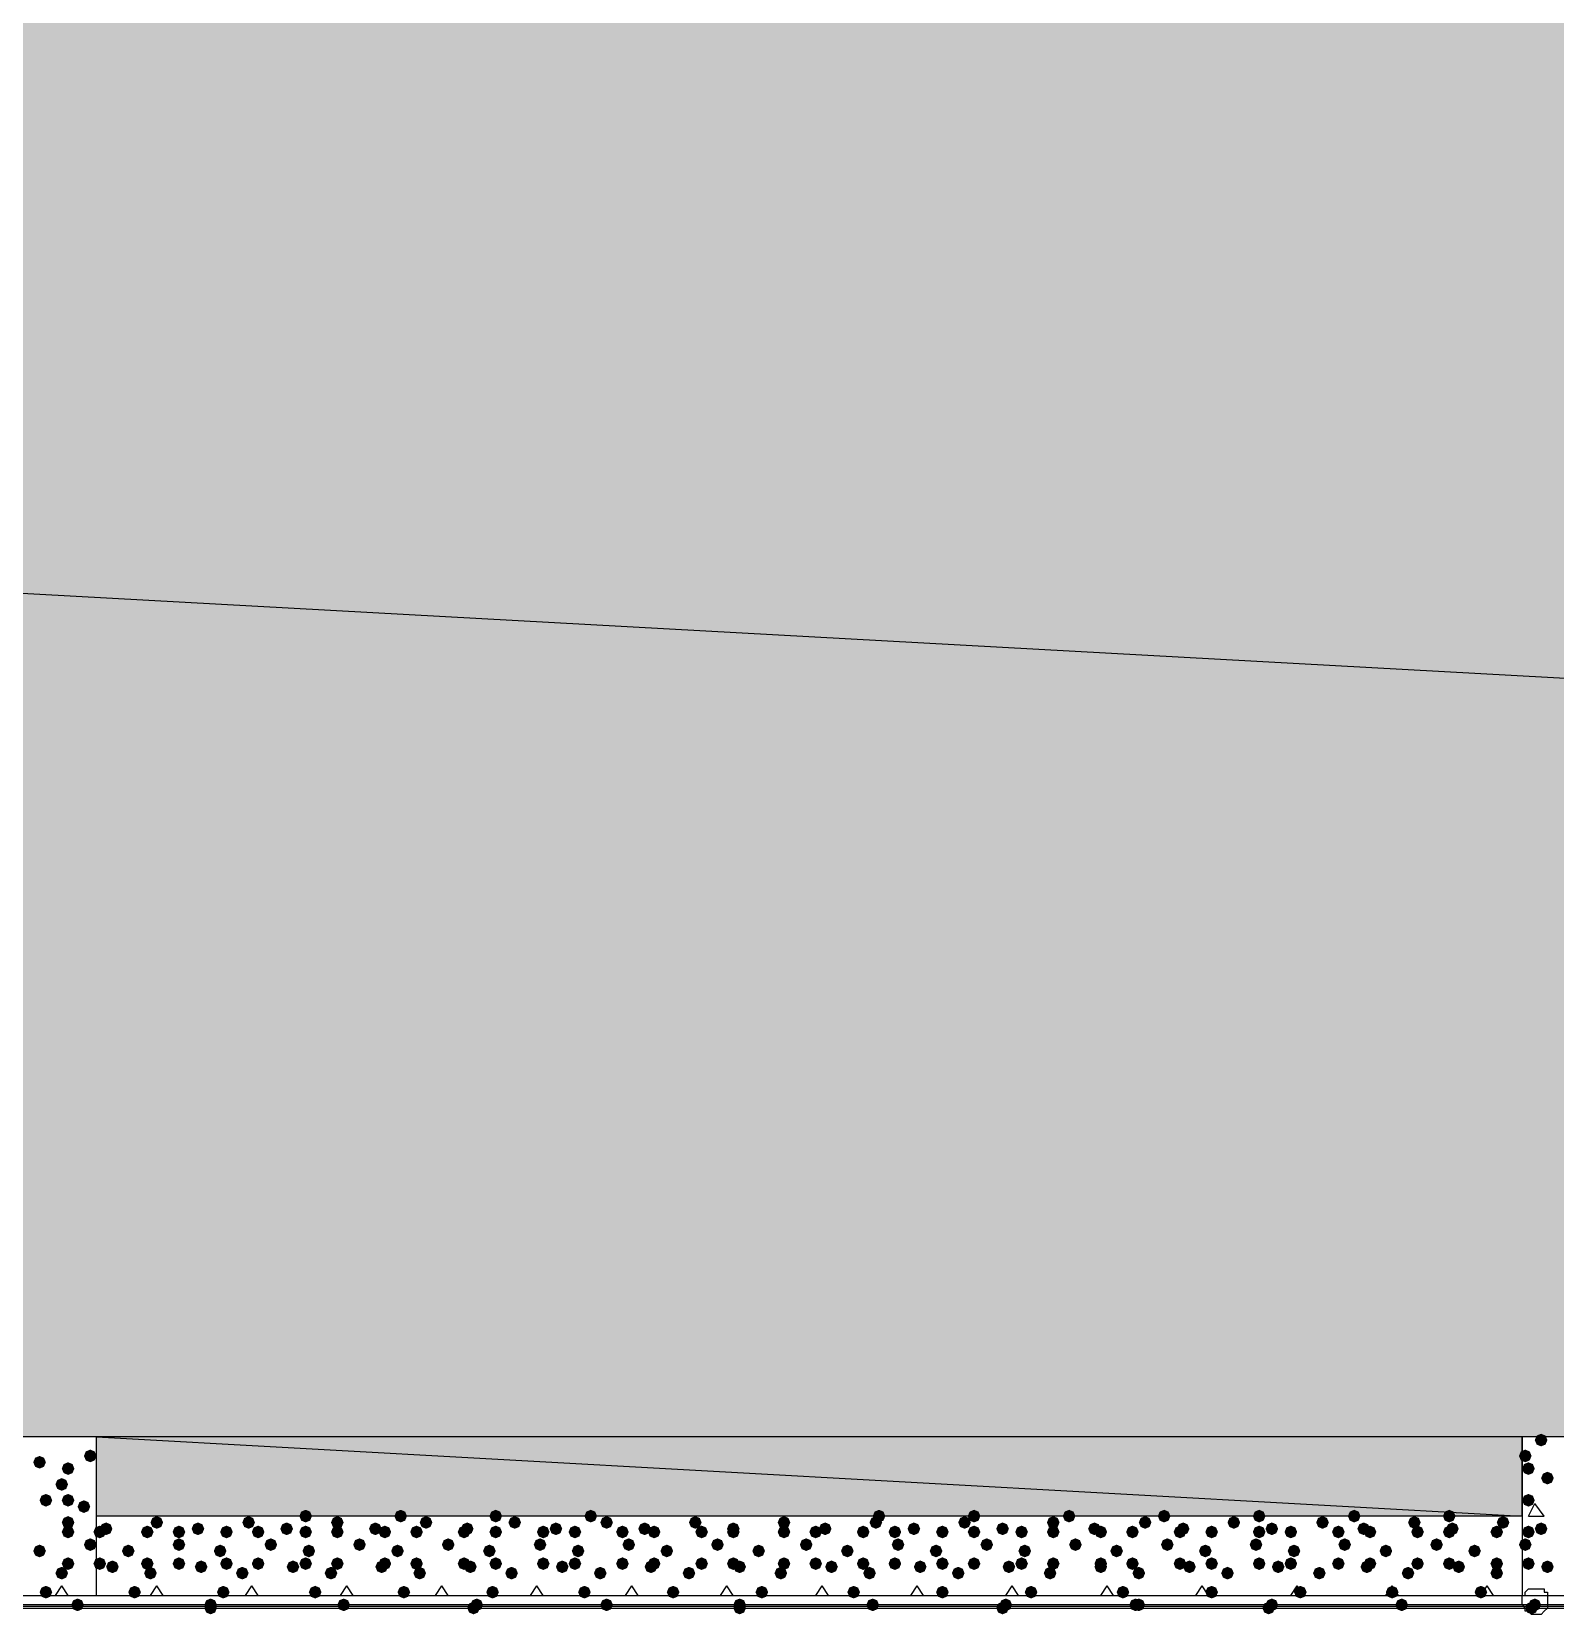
# Model space of a CAD drawing. Header units: millimetres. Extents: x 0 to 420, y 0 to 297.
# Drawn here: x 174.98 to 195.35, y 82.55 to 103.7 of the extents above; entities that cross this region are included whole.
import ezdxf

# ---------------------------------------------------------------- set-up
doc = ezdxf.new("R2010")
doc.units = ezdxf.units.MM
doc.layers.get('0').update_dxf_attribs({"linetype": 'CONTINUOUS'})

msp = doc.modelspace()

# ---------------------------------------------------------------- hatches: boundary and pattern name
at = {"true_color": 0x000008}
h = msp.add_hatch(color=0, dxfattribs=at)
h.paths.add_polyline_path([(379.603, 103.970667), (33.528, 103.970667), (379.603, 84.920667)], flags=0)
h.paths.add_polyline_path([(33.528, 103.970667), (379.603, 84.920667), (33.528, 84.920667)], flags=0)
h = msp.add_hatch(color=0, dxfattribs=at)
h.paths.add_polyline_path([(194.902667, 84.920667), (175.852667, 84.920667), (194.902667, 83.862333)], flags=0)
h.paths.add_polyline_path([(175.852667, 84.920667), (194.902667, 83.862333), (175.852667, 83.862333)], flags=0)
at = {"true_color": 0x000007}
for points in [[(195.241333, 84.878333), (195.216462, 84.818537), (195.156667, 84.793667), (195.096871, 84.818537), (195.072, 84.878333), (195.096871, 84.938129), (195.156667, 84.963), (195.216462, 84.938129)], [(175.175333, 84.582), (175.150462, 84.522204), (175.090667, 84.497333), (175.030871, 84.522204), (175.006, 84.582), (175.030871, 84.641796), (175.090667, 84.666667), (175.150462, 84.641796)], [(175.852667, 84.666667), (175.827796, 84.606871), (175.768, 84.582), (175.708204, 84.606871), (175.683333, 84.666667), (175.708204, 84.726462), (175.768, 84.751333), (175.827796, 84.726463)], [(195.029667, 84.666667), (195.004796, 84.606871), (194.945, 84.582), (194.885204, 84.606871), (194.860333, 84.666667), (194.885204, 84.726462), (194.945, 84.751333), (195.004796, 84.726463)], [(175.556333, 84.497333), (175.531462, 84.437537), (175.471667, 84.412667), (175.411871, 84.437537), (175.387, 84.497333), (175.411871, 84.557129), (175.471667, 84.582), (175.531462, 84.557129)], [(195.072, 84.497333), (195.047129, 84.437537), (194.987333, 84.412667), (194.927538, 84.437537), (194.902667, 84.497333), (194.927537, 84.557129), (194.987333, 84.582), (195.047129, 84.557129)], [(195.326, 84.370333), (195.301129, 84.310538), (195.241333, 84.285667), (195.181538, 84.310538), (195.156667, 84.370333), (195.181537, 84.430129), (195.241333, 84.455), (195.301129, 84.430129)], [(175.471667, 84.285667), (175.446796, 84.225871), (175.387, 84.201), (175.327204, 84.225871), (175.302333, 84.285667), (175.327204, 84.345462), (175.387, 84.370333), (175.446796, 84.345463)], [(175.26, 84.074), (175.235129, 84.014204), (175.175333, 83.989333), (175.115538, 84.014204), (175.090667, 84.074), (175.115537, 84.133796), (175.175333, 84.158667), (175.235129, 84.133796)], [(175.556333, 84.074), (175.531462, 84.014204), (175.471667, 83.989333), (175.411871, 84.014204), (175.387, 84.074), (175.411871, 84.133796), (175.471667, 84.158667), (175.531462, 84.133796)], [(175.768, 83.989333), (175.743129, 83.929537), (175.683333, 83.904667), (175.623538, 83.929537), (175.598667, 83.989333), (175.623537, 84.049129), (175.683333, 84.074), (175.743129, 84.049129)], [(195.072, 84.074), (195.047129, 84.014204), (194.987333, 83.989333), (194.927538, 84.014204), (194.902667, 84.074), (194.927537, 84.133796), (194.987333, 84.158667), (195.047129, 84.133796)], [(175.556333, 83.777667), (175.531462, 83.717871), (175.471667, 83.693), (175.411871, 83.717871), (175.387, 83.777667), (175.411871, 83.837462), (175.471667, 83.862333), (175.531462, 83.837463)], [(195.241333, 83.693), (195.216462, 83.633204), (195.156667, 83.608333), (195.096871, 83.633204), (195.072, 83.693), (195.096871, 83.752796), (195.156667, 83.777667), (195.216462, 83.752796)], [(175.556333, 83.650667), (175.531462, 83.590871), (175.471667, 83.566), (175.411871, 83.590871), (175.387, 83.650667), (175.411871, 83.710462), (175.471667, 83.735333), (175.531462, 83.710463)], [(175.852667, 83.481333), (175.827796, 83.421537), (175.768, 83.396667), (175.708204, 83.421537), (175.683333, 83.481333), (175.708204, 83.541129), (175.768, 83.566), (175.827796, 83.541129)], [(195.029667, 83.481333), (195.004796, 83.421537), (194.945, 83.396667), (194.885204, 83.421537), (194.860333, 83.481333), (194.885204, 83.541129), (194.945, 83.566), (195.004796, 83.541129)], [(195.072, 83.650667), (195.047129, 83.590871), (194.987333, 83.566), (194.927538, 83.590871), (194.902667, 83.650667), (194.927537, 83.710462), (194.987333, 83.735333), (195.047129, 83.710463)], [(175.175333, 83.396667), (175.150462, 83.336871), (175.090667, 83.312), (175.030871, 83.336871), (175.006, 83.396667), (175.030871, 83.456462), (175.090667, 83.481333), (175.150462, 83.456463)], [(175.471667, 83.100333), (175.446796, 83.040538), (175.387, 83.015667), (175.327204, 83.040538), (175.302333, 83.100333), (175.327204, 83.160129), (175.387, 83.185), (175.446796, 83.160129)], [(175.556333, 83.227333), (175.531462, 83.167537), (175.471667, 83.142667), (175.411871, 83.167537), (175.387, 83.227333), (175.411871, 83.287129), (175.471667, 83.312), (175.531462, 83.287129)], [(195.072, 83.227333), (195.047129, 83.167537), (194.987333, 83.142667), (194.927538, 83.167537), (194.902667, 83.227333), (194.927537, 83.287129), (194.987333, 83.312), (195.047129, 83.287129)], [(195.326, 83.185), (195.301129, 83.125204), (195.241333, 83.100333), (195.181538, 83.125204), (195.156667, 83.185), (195.181537, 83.244796), (195.241333, 83.269667), (195.301129, 83.244796)], [(175.26, 82.846333), (175.235129, 82.786537), (175.175333, 82.761667), (175.115538, 82.786537), (175.090667, 82.846333), (175.115537, 82.906129), (175.175333, 82.931), (175.235129, 82.906129)]]:
    msp.add_hatch(color=0, dxfattribs=at).paths.add_polyline_path(points, flags=0)
at = {"true_color": 0x000008}
for points in [[(176.064333, 83.693), (176.039463, 83.633204), (175.979667, 83.608333), (175.919871, 83.633204), (175.895, 83.693), (175.919871, 83.752796), (175.979667, 83.777667), (176.039462, 83.752796)], [(176.741667, 83.777667), (176.716796, 83.717871), (176.657, 83.693), (176.597204, 83.717871), (176.572333, 83.777667), (176.597204, 83.837462), (176.657, 83.862333), (176.716796, 83.837463)], [(177.292, 83.693), (177.267129, 83.633204), (177.207333, 83.608333), (177.147538, 83.633204), (177.122667, 83.693), (177.147537, 83.752796), (177.207333, 83.777667), (177.267129, 83.752796)], [(177.969333, 83.777667), (177.944462, 83.717871), (177.884667, 83.693), (177.824871, 83.717871), (177.8, 83.777667), (177.824871, 83.837462), (177.884667, 83.862333), (177.944462, 83.837463)], [(178.477333, 83.693), (178.452463, 83.633204), (178.392667, 83.608333), (178.332871, 83.633204), (178.308, 83.693), (178.332871, 83.752796), (178.392667, 83.777667), (178.452462, 83.752796)], [(178.731333, 83.862333), (178.706462, 83.802537), (178.646667, 83.777667), (178.586871, 83.802537), (178.562, 83.862333), (178.586871, 83.922129), (178.646667, 83.947), (178.706462, 83.922129)], [(179.154667, 83.777667), (179.129796, 83.717871), (179.07, 83.693), (179.010204, 83.717871), (178.985333, 83.777667), (179.010204, 83.837462), (179.07, 83.862333), (179.129796, 83.837463)], [(179.662667, 83.693), (179.637796, 83.633204), (179.578, 83.608333), (179.518204, 83.633204), (179.493333, 83.693), (179.518204, 83.752796), (179.578, 83.777667), (179.637796, 83.752796)], [(180.001333, 83.862333), (179.976462, 83.802537), (179.916667, 83.777667), (179.856871, 83.802537), (179.832, 83.862333), (179.856871, 83.922129), (179.916667, 83.947), (179.976462, 83.922129)], [(180.34, 83.777667), (180.315129, 83.717871), (180.255333, 83.693), (180.195538, 83.717871), (180.170667, 83.777667), (180.195537, 83.837462), (180.255333, 83.862333), (180.315129, 83.837463)], [(180.890333, 83.693), (180.865462, 83.633204), (180.805667, 83.608333), (180.745871, 83.633204), (180.721, 83.693), (180.745871, 83.752796), (180.805667, 83.777667), (180.865462, 83.752796)], [(181.271333, 83.862333), (181.246462, 83.802537), (181.186667, 83.777667), (181.126871, 83.802537), (181.102, 83.862333), (181.126871, 83.922129), (181.186667, 83.947), (181.246462, 83.922129)], [(181.525333, 83.777667), (181.500462, 83.717871), (181.440667, 83.693), (181.380871, 83.717871), (181.356, 83.777667), (181.380871, 83.837462), (181.440667, 83.862333), (181.500462, 83.837463)], [(182.075667, 83.693), (182.050796, 83.633204), (181.991, 83.608333), (181.931204, 83.633204), (181.906333, 83.693), (181.931204, 83.752796), (181.991, 83.777667), (182.050796, 83.752796)], [(182.541333, 83.862333), (182.516462, 83.802537), (182.456667, 83.777667), (182.396871, 83.802537), (182.372, 83.862333), (182.396871, 83.922129), (182.456667, 83.947), (182.516462, 83.922129)], [(182.753, 83.777667), (182.728129, 83.717871), (182.668333, 83.693), (182.608538, 83.717871), (182.583667, 83.777667), (182.608537, 83.837462), (182.668333, 83.862333), (182.728129, 83.837463)], [(183.261, 83.693), (183.236129, 83.633204), (183.176333, 83.608333), (183.116538, 83.633204), (183.091667, 83.693), (183.116537, 83.752796), (183.176333, 83.777667), (183.236129, 83.752796)], [(183.938333, 83.777667), (183.913462, 83.717871), (183.853667, 83.693), (183.793871, 83.717871), (183.769, 83.777667), (183.793871, 83.837462), (183.853667, 83.862333), (183.913462, 83.837463)], [(184.446333, 83.693), (184.421462, 83.633204), (184.361667, 83.608333), (184.301871, 83.633204), (184.277, 83.693), (184.301871, 83.752796), (184.361667, 83.777667), (184.421462, 83.752796)], [(185.123667, 83.777667), (185.098796, 83.717871), (185.039, 83.693), (184.979204, 83.717871), (184.954333, 83.777667), (184.979204, 83.837462), (185.039, 83.862333), (185.098796, 83.837463)], [(185.674, 83.693), (185.649129, 83.633204), (185.589333, 83.608333), (185.529538, 83.633204), (185.504667, 83.693), (185.529537, 83.752796), (185.589333, 83.777667), (185.649129, 83.752796)], [(186.351333, 83.777667), (186.326462, 83.717871), (186.266667, 83.693), (186.206871, 83.717871), (186.182, 83.777667), (186.206871, 83.837462), (186.266667, 83.862333), (186.326462, 83.837463)], [(186.393667, 83.862333), (186.368796, 83.802537), (186.309, 83.777667), (186.249204, 83.802537), (186.224333, 83.862333), (186.249204, 83.922129), (186.309, 83.947), (186.368796, 83.922129)], [(186.859333, 83.693), (186.834463, 83.633204), (186.774667, 83.608333), (186.714871, 83.633204), (186.69, 83.693), (186.714871, 83.752796), (186.774667, 83.777667), (186.834462, 83.752796)], [(187.536667, 83.777667), (187.511796, 83.717871), (187.452, 83.693), (187.392204, 83.717871), (187.367333, 83.777667), (187.392204, 83.837462), (187.452, 83.862333), (187.511796, 83.837463)], [(187.663667, 83.862333), (187.638796, 83.802537), (187.579, 83.777667), (187.519204, 83.802537), (187.494333, 83.862333), (187.519204, 83.922129), (187.579, 83.947), (187.638796, 83.922129)], [(188.044667, 83.693), (188.019796, 83.633204), (187.96, 83.608333), (187.900204, 83.633204), (187.875333, 83.693), (187.900204, 83.752796), (187.96, 83.777667), (188.019796, 83.752796)], [(188.722, 83.777667), (188.697129, 83.717871), (188.637333, 83.693), (188.577538, 83.717871), (188.552667, 83.777667), (188.577537, 83.837462), (188.637333, 83.862333), (188.697129, 83.837463)], [(188.933667, 83.862333), (188.908796, 83.802537), (188.849, 83.777667), (188.789204, 83.802537), (188.764333, 83.862333), (188.789204, 83.922129), (188.849, 83.947), (188.908796, 83.922129)], [(189.272333, 83.693), (189.247462, 83.633204), (189.187667, 83.608333), (189.127871, 83.633204), (189.103, 83.693), (189.127871, 83.752796), (189.187667, 83.777667), (189.247462, 83.752796)], [(189.949667, 83.777667), (189.924796, 83.717871), (189.865, 83.693), (189.805204, 83.717871), (189.780333, 83.777667), (189.805204, 83.837462), (189.865, 83.862333), (189.924796, 83.837463)], [(190.203667, 83.862333), (190.178796, 83.802537), (190.119, 83.777667), (190.059204, 83.802537), (190.034333, 83.862333), (190.059204, 83.922129), (190.119, 83.947), (190.178796, 83.922129)], [(190.457667, 83.693), (190.432796, 83.633204), (190.373, 83.608333), (190.313204, 83.633204), (190.288333, 83.693), (190.313204, 83.752796), (190.373, 83.777667), (190.432796, 83.752796)], [(191.135, 83.777667), (191.110129, 83.717871), (191.050333, 83.693), (190.990538, 83.717871), (190.965667, 83.777667), (190.990537, 83.837462), (191.050333, 83.862333), (191.110129, 83.837463)], [(191.473667, 83.862333), (191.448796, 83.802537), (191.389, 83.777667), (191.329204, 83.802537), (191.304333, 83.862333), (191.329204, 83.922129), (191.389, 83.947), (191.448796, 83.922129)], [(191.643, 83.693), (191.618129, 83.633204), (191.558333, 83.608333), (191.498538, 83.633204), (191.473667, 83.693), (191.498537, 83.752796), (191.558333, 83.777667), (191.618129, 83.752796)], [(192.320333, 83.777667), (192.295462, 83.717871), (192.235667, 83.693), (192.175871, 83.717871), (192.151, 83.777667), (192.175871, 83.837462), (192.235667, 83.862333), (192.295462, 83.837463)], [(192.743667, 83.862333), (192.718796, 83.802537), (192.659, 83.777667), (192.599204, 83.802537), (192.574333, 83.862333), (192.599204, 83.922129), (192.659, 83.947), (192.718796, 83.922129)], [(192.870667, 83.693), (192.845796, 83.633204), (192.786, 83.608333), (192.726204, 83.633204), (192.701333, 83.693), (192.726204, 83.752796), (192.786, 83.777667), (192.845796, 83.752796)], [(193.548, 83.777667), (193.523129, 83.717871), (193.463333, 83.693), (193.403538, 83.717871), (193.378667, 83.777667), (193.403537, 83.837462), (193.463333, 83.862333), (193.523129, 83.837463)], [(194.013667, 83.862333), (193.988796, 83.802537), (193.929, 83.777667), (193.869204, 83.802537), (193.844333, 83.862333), (193.869204, 83.922129), (193.929, 83.947), (193.988796, 83.922129)], [(194.056, 83.693), (194.031129, 83.633204), (193.971333, 83.608333), (193.911538, 83.633204), (193.886667, 83.693), (193.911537, 83.752796), (193.971333, 83.777667), (194.031129, 83.752796)], [(194.733333, 83.777667), (194.708463, 83.717871), (194.648667, 83.693), (194.588871, 83.717871), (194.564, 83.777667), (194.588871, 83.837462), (194.648667, 83.862333), (194.708462, 83.837463)], [(175.979667, 83.650667), (175.954796, 83.590871), (175.895, 83.566), (175.835204, 83.590871), (175.810333, 83.650667), (175.835204, 83.710462), (175.895, 83.735333), (175.954796, 83.710463)], [(176.614667, 83.650667), (176.589796, 83.590871), (176.53, 83.566), (176.470204, 83.590871), (176.445333, 83.650667), (176.470204, 83.710462), (176.53, 83.735333), (176.589796, 83.710463)], [(177.038, 83.650667), (177.013129, 83.590871), (176.953333, 83.566), (176.893538, 83.590871), (176.868667, 83.650667), (176.893537, 83.710462), (176.953333, 83.735333), (177.013129, 83.710463)], [(177.038, 83.481333), (177.013129, 83.421537), (176.953333, 83.396667), (176.893538, 83.421537), (176.868667, 83.481333), (176.893537, 83.541129), (176.953333, 83.566), (177.013129, 83.541129)], [(177.673, 83.650667), (177.648129, 83.590871), (177.588333, 83.566), (177.528538, 83.590871), (177.503667, 83.650667), (177.528537, 83.710462), (177.588333, 83.735333), (177.648129, 83.710463)], [(178.096333, 83.650667), (178.071463, 83.590871), (178.011667, 83.566), (177.951871, 83.590871), (177.927, 83.650667), (177.951871, 83.710462), (178.011667, 83.735333), (178.071462, 83.710463)], [(178.265667, 83.481333), (178.240796, 83.421537), (178.181, 83.396667), (178.121204, 83.421537), (178.096333, 83.481333), (178.121204, 83.541129), (178.181, 83.566), (178.240796, 83.541129)], [(178.731333, 83.650667), (178.706462, 83.590871), (178.646667, 83.566), (178.586871, 83.590871), (178.562, 83.650667), (178.586871, 83.710462), (178.646667, 83.735333), (178.706462, 83.710463)], [(179.154667, 83.650667), (179.129796, 83.590871), (179.07, 83.566), (179.010204, 83.590871), (178.985333, 83.650667), (179.010204, 83.710462), (179.07, 83.735333), (179.129796, 83.710463)], [(179.451, 83.481333), (179.426129, 83.421537), (179.366333, 83.396667), (179.306538, 83.421537), (179.281667, 83.481333), (179.306537, 83.541129), (179.366333, 83.566), (179.426129, 83.541129)], [(179.789667, 83.650667), (179.764796, 83.590871), (179.705, 83.566), (179.645204, 83.590871), (179.620333, 83.650667), (179.645204, 83.710462), (179.705, 83.735333), (179.764796, 83.710463)], [(180.213, 83.650667), (180.188129, 83.590871), (180.128333, 83.566), (180.068537, 83.590871), (180.043667, 83.650667), (180.068537, 83.710462), (180.128333, 83.735333), (180.188129, 83.710463)], [(180.636333, 83.481333), (180.611462, 83.421537), (180.551667, 83.396667), (180.491871, 83.421537), (180.467, 83.481333), (180.491871, 83.541129), (180.551667, 83.566), (180.611462, 83.541129)], [(180.848, 83.650667), (180.823129, 83.590871), (180.763333, 83.566), (180.703537, 83.590871), (180.678667, 83.650667), (180.703537, 83.710462), (180.763333, 83.735333), (180.823129, 83.710463)], [(181.271333, 83.650667), (181.246462, 83.590871), (181.186667, 83.566), (181.126871, 83.590871), (181.102, 83.650667), (181.126871, 83.710462), (181.186667, 83.735333), (181.246462, 83.710463)], [(181.864, 83.481333), (181.839129, 83.421537), (181.779333, 83.396667), (181.719538, 83.421537), (181.694667, 83.481333), (181.719537, 83.541129), (181.779333, 83.566), (181.839129, 83.541129)], [(181.906333, 83.650667), (181.881463, 83.590871), (181.821667, 83.566), (181.761871, 83.590871), (181.737, 83.650667), (181.761871, 83.710462), (181.821667, 83.735333), (181.881462, 83.710463)], [(182.329667, 83.650667), (182.304796, 83.590871), (182.245, 83.566), (182.185204, 83.590871), (182.160333, 83.650667), (182.185204, 83.710462), (182.245, 83.735333), (182.304796, 83.710463)], [(182.964667, 83.650667), (182.939796, 83.590871), (182.88, 83.566), (182.820204, 83.590871), (182.795333, 83.650667), (182.820204, 83.710462), (182.88, 83.735333), (182.939796, 83.710463)], [(183.049333, 83.481333), (183.024463, 83.421537), (182.964667, 83.396667), (182.904871, 83.421537), (182.88, 83.481333), (182.904871, 83.541129), (182.964667, 83.566), (183.024462, 83.541129)], [(183.388, 83.650667), (183.363129, 83.590871), (183.303333, 83.566), (183.243538, 83.590871), (183.218667, 83.650667), (183.243537, 83.710462), (183.303333, 83.735333), (183.363129, 83.710463)], [(184.023, 83.650667), (183.998129, 83.590871), (183.938333, 83.566), (183.878537, 83.590871), (183.853667, 83.650667), (183.878537, 83.710462), (183.938333, 83.735333), (183.998129, 83.710463)], [(184.234667, 83.481333), (184.209796, 83.421537), (184.15, 83.396667), (184.090204, 83.421537), (184.065333, 83.481333), (184.090204, 83.541129), (184.15, 83.566), (184.209796, 83.541129)], [(184.446333, 83.650667), (184.421462, 83.590871), (184.361667, 83.566), (184.301871, 83.590871), (184.277, 83.650667), (184.301871, 83.710462), (184.361667, 83.735333), (184.421462, 83.710463)], [(185.123667, 83.650667), (185.098796, 83.590871), (185.039, 83.566), (184.979204, 83.590871), (184.954333, 83.650667), (184.979204, 83.710462), (185.039, 83.735333), (185.098796, 83.710463)], [(185.42, 83.481333), (185.395129, 83.421537), (185.335333, 83.396667), (185.275538, 83.421537), (185.250667, 83.481333), (185.275537, 83.541129), (185.335333, 83.566), (185.395129, 83.541129)], [(185.547, 83.650667), (185.522129, 83.590871), (185.462333, 83.566), (185.402537, 83.590871), (185.377667, 83.650667), (185.402537, 83.710462), (185.462333, 83.735333), (185.522129, 83.710463)], [(186.182, 83.650667), (186.157129, 83.590871), (186.097333, 83.566), (186.037537, 83.590871), (186.012667, 83.650667), (186.037537, 83.710462), (186.097333, 83.735333), (186.157129, 83.710463)], [(186.605333, 83.650667), (186.580462, 83.590871), (186.520667, 83.566), (186.460871, 83.590871), (186.436, 83.650667), (186.460871, 83.710462), (186.520667, 83.735333), (186.580462, 83.710463)], [(186.647667, 83.481333), (186.622796, 83.421537), (186.563, 83.396667), (186.503204, 83.421537), (186.478333, 83.481333), (186.503204, 83.541129), (186.563, 83.566), (186.622796, 83.541129)], [(187.240333, 83.650667), (187.215462, 83.590871), (187.155667, 83.566), (187.095871, 83.590871), (187.071, 83.650667), (187.095871, 83.710462), (187.155667, 83.735333), (187.215462, 83.710463)], [(187.663667, 83.650667), (187.638796, 83.590871), (187.579, 83.566), (187.519204, 83.590871), (187.494333, 83.650667), (187.519204, 83.710462), (187.579, 83.735333), (187.638796, 83.710463)], [(187.833, 83.481333), (187.808129, 83.421537), (187.748333, 83.396667), (187.688538, 83.421537), (187.663667, 83.481333), (187.688537, 83.541129), (187.748333, 83.566), (187.808129, 83.541129)], [(188.298667, 83.650667), (188.273796, 83.590871), (188.214, 83.566), (188.154204, 83.590871), (188.129333, 83.650667), (188.154204, 83.710462), (188.214, 83.735333), (188.273796, 83.710463)], [(188.722, 83.650667), (188.697129, 83.590871), (188.637333, 83.566), (188.577538, 83.590871), (188.552667, 83.650667), (188.577537, 83.710462), (188.637333, 83.735333), (188.697129, 83.710463)], [(189.018333, 83.481333), (188.993462, 83.421537), (188.933667, 83.396667), (188.873871, 83.421537), (188.849, 83.481333), (188.873871, 83.541129), (188.933667, 83.566), (188.993462, 83.541129)], [(189.357, 83.650667), (189.332129, 83.590871), (189.272333, 83.566), (189.212538, 83.590871), (189.187667, 83.650667), (189.212537, 83.710462), (189.272333, 83.735333), (189.332129, 83.710463)], [(189.780333, 83.650667), (189.755462, 83.590871), (189.695667, 83.566), (189.635871, 83.590871), (189.611, 83.650667), (189.635871, 83.710462), (189.695667, 83.735333), (189.755462, 83.710463)], [(190.246, 83.481333), (190.221129, 83.421537), (190.161333, 83.396667), (190.101538, 83.421537), (190.076667, 83.481333), (190.101537, 83.541129), (190.161333, 83.566), (190.221129, 83.541129)], [(190.415333, 83.650667), (190.390462, 83.590871), (190.330667, 83.566), (190.270871, 83.590871), (190.246, 83.650667), (190.270871, 83.710462), (190.330667, 83.735333), (190.390462, 83.710463)], [(190.838667, 83.650667), (190.813796, 83.590871), (190.754, 83.566), (190.694204, 83.590871), (190.669333, 83.650667), (190.694204, 83.710462), (190.754, 83.735333), (190.813796, 83.710463)], [(191.431333, 83.481333), (191.406462, 83.421537), (191.346667, 83.396667), (191.286871, 83.421537), (191.262, 83.481333), (191.286871, 83.541129), (191.346667, 83.566), (191.406462, 83.541129)], [(191.473667, 83.650667), (191.448796, 83.590871), (191.389, 83.566), (191.329204, 83.590871), (191.304333, 83.650667), (191.329204, 83.710462), (191.389, 83.735333), (191.448796, 83.710463)], [(191.897, 83.650667), (191.872129, 83.590871), (191.812333, 83.566), (191.752537, 83.590871), (191.727667, 83.650667), (191.752537, 83.710462), (191.812333, 83.735333), (191.872129, 83.710463)], [(192.532, 83.650667), (192.507129, 83.590871), (192.447333, 83.566), (192.387538, 83.590871), (192.362667, 83.650667), (192.387537, 83.710462), (192.447333, 83.735333), (192.507129, 83.710463)], [(192.616667, 83.481333), (192.591796, 83.421537), (192.532, 83.396667), (192.472204, 83.421537), (192.447333, 83.481333), (192.472204, 83.541129), (192.532, 83.566), (192.591796, 83.541129)], [(192.955333, 83.650667), (192.930462, 83.590871), (192.870667, 83.566), (192.810871, 83.590871), (192.786, 83.650667), (192.810871, 83.710462), (192.870667, 83.735333), (192.930462, 83.710463)], [(193.590333, 83.650667), (193.565462, 83.590871), (193.505667, 83.566), (193.445871, 83.590871), (193.421, 83.650667), (193.445871, 83.710462), (193.505667, 83.735333), (193.565462, 83.710463)], [(193.844333, 83.481333), (193.819462, 83.421537), (193.759667, 83.396667), (193.699871, 83.421537), (193.675, 83.481333), (193.699871, 83.541129), (193.759667, 83.566), (193.819462, 83.541129)], [(194.013667, 83.650667), (193.988796, 83.590871), (193.929, 83.566), (193.869204, 83.590871), (193.844333, 83.650667), (193.869204, 83.710462), (193.929, 83.735333), (193.988796, 83.710463)], [(194.648667, 83.650667), (194.623796, 83.590871), (194.564, 83.566), (194.504204, 83.590871), (194.479333, 83.650667), (194.504204, 83.710462), (194.564, 83.735333), (194.623796, 83.710463)], [(176.360667, 83.396667), (176.335796, 83.336871), (176.276, 83.312), (176.216204, 83.336871), (176.191333, 83.396667), (176.216204, 83.456462), (176.276, 83.481333), (176.335796, 83.456463)], [(177.588333, 83.396667), (177.563463, 83.336871), (177.503667, 83.312), (177.443871, 83.336871), (177.419, 83.396667), (177.443871, 83.456462), (177.503667, 83.481333), (177.563462, 83.456463)], [(178.773667, 83.396667), (178.748796, 83.336871), (178.689, 83.312), (178.629204, 83.336871), (178.604333, 83.396667), (178.629204, 83.456462), (178.689, 83.481333), (178.748796, 83.456463)], [(179.959, 83.396667), (179.934129, 83.336871), (179.874333, 83.312), (179.814538, 83.336871), (179.789667, 83.396667), (179.814537, 83.456462), (179.874333, 83.481333), (179.934129, 83.456463)], [(181.186667, 83.396667), (181.161796, 83.336871), (181.102, 83.312), (181.042204, 83.336871), (181.017333, 83.396667), (181.042204, 83.456462), (181.102, 83.481333), (181.161796, 83.456463)], [(182.372, 83.396667), (182.347129, 83.336871), (182.287333, 83.312), (182.227537, 83.336871), (182.202667, 83.396667), (182.227537, 83.456462), (182.287333, 83.481333), (182.347129, 83.456463)], [(183.557333, 83.396667), (183.532462, 83.336871), (183.472667, 83.312), (183.412871, 83.336871), (183.388, 83.396667), (183.412871, 83.456462), (183.472667, 83.481333), (183.532462, 83.456463)], [(184.785, 83.396667), (184.760129, 83.336871), (184.700333, 83.312), (184.640537, 83.336871), (184.615667, 83.396667), (184.640537, 83.456462), (184.700333, 83.481333), (184.760129, 83.456463)], [(185.970333, 83.396667), (185.945462, 83.336871), (185.885667, 83.312), (185.825871, 83.336871), (185.801, 83.396667), (185.825871, 83.456462), (185.885667, 83.481333), (185.945462, 83.456463)], [(187.155667, 83.396667), (187.130796, 83.336871), (187.071, 83.312), (187.011204, 83.336871), (186.986333, 83.396667), (187.011204, 83.456462), (187.071, 83.481333), (187.130796, 83.456463)], [(188.341, 83.396667), (188.316129, 83.336871), (188.256333, 83.312), (188.196538, 83.336871), (188.171667, 83.396667), (188.196537, 83.456462), (188.256333, 83.481333), (188.316129, 83.456463)], [(189.568667, 83.396667), (189.543796, 83.336871), (189.484, 83.312), (189.424204, 83.336871), (189.399333, 83.396667), (189.424204, 83.456462), (189.484, 83.481333), (189.543796, 83.456463)], [(190.754, 83.396667), (190.729129, 83.336871), (190.669333, 83.312), (190.609537, 83.336871), (190.584667, 83.396667), (190.609537, 83.456462), (190.669333, 83.481333), (190.729129, 83.456463)], [(191.939333, 83.396667), (191.914463, 83.336871), (191.854667, 83.312), (191.794871, 83.336871), (191.77, 83.396667), (191.794871, 83.456462), (191.854667, 83.481333), (191.914462, 83.456463)], [(193.167, 83.396667), (193.142129, 83.336871), (193.082333, 83.312), (193.022538, 83.336871), (192.997667, 83.396667), (193.022537, 83.456462), (193.082333, 83.481333), (193.142129, 83.456463)], [(194.352333, 83.396667), (194.327462, 83.336871), (194.267667, 83.312), (194.207871, 83.336871), (194.183, 83.396667), (194.207871, 83.456462), (194.267667, 83.481333), (194.327462, 83.456463)], [(175.979667, 83.227333), (175.954796, 83.167537), (175.895, 83.142667), (175.835204, 83.167537), (175.810333, 83.227333), (175.835204, 83.287129), (175.895, 83.312), (175.954796, 83.287129)], [(176.149, 83.185), (176.124129, 83.125204), (176.064333, 83.100333), (176.004538, 83.125204), (175.979667, 83.185), (176.004537, 83.244796), (176.064333, 83.269667), (176.124129, 83.244796)], [(176.614667, 83.227333), (176.589796, 83.167537), (176.53, 83.142667), (176.470204, 83.167537), (176.445333, 83.227333), (176.470204, 83.287129), (176.53, 83.312), (176.589796, 83.287129)], [(176.657, 83.100333), (176.632129, 83.040538), (176.572333, 83.015667), (176.512538, 83.040538), (176.487667, 83.100333), (176.512537, 83.160129), (176.572333, 83.185), (176.632129, 83.160129)], [(177.038, 83.227333), (177.013129, 83.167537), (176.953333, 83.142667), (176.893538, 83.167537), (176.868667, 83.227333), (176.893537, 83.287129), (176.953333, 83.312), (177.013129, 83.287129)], [(177.334333, 83.185), (177.309463, 83.125204), (177.249667, 83.100333), (177.189871, 83.125204), (177.165, 83.185), (177.189871, 83.244796), (177.249667, 83.269667), (177.309462, 83.244796)], [(177.673, 83.227333), (177.648129, 83.167537), (177.588333, 83.142667), (177.528538, 83.167537), (177.503667, 83.227333), (177.528537, 83.287129), (177.588333, 83.312), (177.648129, 83.287129)], [(177.884667, 83.100333), (177.859796, 83.040538), (177.8, 83.015667), (177.740204, 83.040538), (177.715333, 83.100333), (177.740204, 83.160129), (177.8, 83.185), (177.859796, 83.160129)], [(178.096333, 83.227333), (178.071463, 83.167537), (178.011667, 83.142667), (177.951871, 83.167537), (177.927, 83.227333), (177.951871, 83.287129), (178.011667, 83.312), (178.071462, 83.287129)], [(178.562, 83.185), (178.537129, 83.125204), (178.477333, 83.100333), (178.417537, 83.125204), (178.392667, 83.185), (178.417537, 83.244796), (178.477333, 83.269667), (178.537129, 83.244796)], [(178.731333, 83.227333), (178.706462, 83.167537), (178.646667, 83.142667), (178.586871, 83.167537), (178.562, 83.227333), (178.586871, 83.287129), (178.646667, 83.312), (178.706462, 83.287129)], [(179.07, 83.100333), (179.045129, 83.040538), (178.985333, 83.015667), (178.925538, 83.040538), (178.900667, 83.100333), (178.925537, 83.160129), (178.985333, 83.185), (179.045129, 83.160129)], [(179.154667, 83.227333), (179.129796, 83.167537), (179.07, 83.142667), (179.010204, 83.167537), (178.985333, 83.227333), (179.010204, 83.287129), (179.07, 83.312), (179.129796, 83.287129)], [(179.747333, 83.185), (179.722463, 83.125204), (179.662667, 83.100333), (179.602871, 83.125204), (179.578, 83.185), (179.602871, 83.244796), (179.662667, 83.269667), (179.722462, 83.244796)], [(179.789667, 83.227333), (179.764796, 83.167537), (179.705, 83.142667), (179.645204, 83.167537), (179.620333, 83.227333), (179.645204, 83.287129), (179.705, 83.312), (179.764796, 83.287129)], [(180.213, 83.227333), (180.188129, 83.167537), (180.128333, 83.142667), (180.068537, 83.167537), (180.043667, 83.227333), (180.068537, 83.287129), (180.128333, 83.312), (180.188129, 83.287129)], [(180.255333, 83.100333), (180.230462, 83.040538), (180.170667, 83.015667), (180.110871, 83.040538), (180.086, 83.100333), (180.110871, 83.160129), (180.170667, 83.185), (180.230462, 83.160129)], [(180.848, 83.227333), (180.823129, 83.167537), (180.763333, 83.142667), (180.703537, 83.167537), (180.678667, 83.227333), (180.703537, 83.287129), (180.763333, 83.312), (180.823129, 83.287129)], [(180.932667, 83.185), (180.907796, 83.125204), (180.848, 83.100333), (180.788204, 83.125204), (180.763333, 83.185), (180.788204, 83.244796), (180.848, 83.269667), (180.907796, 83.244796)], [(181.271333, 83.227333), (181.246462, 83.167537), (181.186667, 83.142667), (181.126871, 83.167537), (181.102, 83.227333), (181.126871, 83.287129), (181.186667, 83.312), (181.246462, 83.287129)], [(181.483, 83.100333), (181.458129, 83.040538), (181.398333, 83.015667), (181.338538, 83.040538), (181.313667, 83.100333), (181.338537, 83.160129), (181.398333, 83.185), (181.458129, 83.160129)], [(181.906333, 83.227333), (181.881463, 83.167537), (181.821667, 83.142667), (181.761871, 83.167537), (181.737, 83.227333), (181.761871, 83.287129), (181.821667, 83.312), (181.881462, 83.287129)], [(182.160333, 83.185), (182.135462, 83.125204), (182.075667, 83.100333), (182.015871, 83.125204), (181.991, 83.185), (182.015871, 83.244796), (182.075667, 83.269667), (182.135462, 83.244796)], [(182.329667, 83.227333), (182.304796, 83.167537), (182.245, 83.142667), (182.185204, 83.167537), (182.160333, 83.227333), (182.185204, 83.287129), (182.245, 83.312), (182.304796, 83.287129)], [(182.668333, 83.100333), (182.643463, 83.040538), (182.583667, 83.015667), (182.523871, 83.040538), (182.499, 83.100333), (182.523871, 83.160129), (182.583667, 83.185), (182.643462, 83.160129)], [(182.964667, 83.227333), (182.939796, 83.167537), (182.88, 83.142667), (182.820204, 83.167537), (182.795333, 83.227333), (182.820204, 83.287129), (182.88, 83.312), (182.939796, 83.287129)], [(183.345667, 83.185), (183.320796, 83.125204), (183.261, 83.100333), (183.201204, 83.125204), (183.176333, 83.185), (183.201204, 83.244796), (183.261, 83.269667), (183.320796, 83.244796)], [(183.388, 83.227333), (183.363129, 83.167537), (183.303333, 83.142667), (183.243538, 83.167537), (183.218667, 83.227333), (183.243537, 83.287129), (183.303333, 83.312), (183.363129, 83.287129)], [(183.853667, 83.100333), (183.828796, 83.040538), (183.769, 83.015667), (183.709204, 83.040538), (183.684333, 83.100333), (183.709204, 83.160129), (183.769, 83.185), (183.828796, 83.160129)], [(184.023, 83.227333), (183.998129, 83.167537), (183.938333, 83.142667), (183.878537, 83.167537), (183.853667, 83.227333), (183.878537, 83.287129), (183.938333, 83.312), (183.998129, 83.287129)], [(184.446333, 83.227333), (184.421462, 83.167537), (184.361667, 83.142667), (184.301871, 83.167537), (184.277, 83.227333), (184.301871, 83.287129), (184.361667, 83.312), (184.421462, 83.287129)], [(184.531, 83.185), (184.506129, 83.125204), (184.446333, 83.100333), (184.386538, 83.125204), (184.361667, 83.185), (184.386537, 83.244796), (184.446333, 83.269667), (184.506129, 83.244796)], [(185.081333, 83.100333), (185.056462, 83.040538), (184.996667, 83.015667), (184.936871, 83.040538), (184.912, 83.100333), (184.936871, 83.160129), (184.996667, 83.185), (185.056462, 83.160129)], [(185.123667, 83.227333), (185.098796, 83.167537), (185.039, 83.142667), (184.979204, 83.167537), (184.954333, 83.227333), (184.979204, 83.287129), (185.039, 83.312), (185.098796, 83.287129)], [(185.547, 83.227333), (185.522129, 83.167537), (185.462333, 83.142667), (185.402537, 83.167537), (185.377667, 83.227333), (185.402537, 83.287129), (185.462333, 83.312), (185.522129, 83.287129)], [(185.758667, 83.185), (185.733796, 83.125204), (185.674, 83.100333), (185.614204, 83.125204), (185.589333, 83.185), (185.614204, 83.244796), (185.674, 83.269667), (185.733796, 83.244796)], [(186.182, 83.227333), (186.157129, 83.167537), (186.097333, 83.142667), (186.037537, 83.167537), (186.012667, 83.227333), (186.037537, 83.287129), (186.097333, 83.312), (186.157129, 83.287129)], [(186.266667, 83.100333), (186.241796, 83.040538), (186.182, 83.015667), (186.122204, 83.040538), (186.097333, 83.100333), (186.122204, 83.160129), (186.182, 83.185), (186.241796, 83.160129)], [(186.605333, 83.227333), (186.580462, 83.167537), (186.520667, 83.142667), (186.460871, 83.167537), (186.436, 83.227333), (186.460871, 83.287129), (186.520667, 83.312), (186.580462, 83.287129)], [(186.944, 83.185), (186.919129, 83.125204), (186.859333, 83.100333), (186.799538, 83.125204), (186.774667, 83.185), (186.799537, 83.244796), (186.859333, 83.269667), (186.919129, 83.244796)], [(187.240333, 83.227333), (187.215462, 83.167537), (187.155667, 83.142667), (187.095871, 83.167537), (187.071, 83.227333), (187.095871, 83.287129), (187.155667, 83.312), (187.215462, 83.287129)], [(187.452, 83.100333), (187.427129, 83.040538), (187.367333, 83.015667), (187.307538, 83.040538), (187.282667, 83.100333), (187.307537, 83.160129), (187.367333, 83.185), (187.427129, 83.160129)], [(187.663667, 83.227333), (187.638796, 83.167537), (187.579, 83.142667), (187.519204, 83.167537), (187.494333, 83.227333), (187.519204, 83.287129), (187.579, 83.312), (187.638796, 83.287129)], [(188.129333, 83.185), (188.104463, 83.125204), (188.044667, 83.100333), (187.984871, 83.125204), (187.96, 83.185), (187.984871, 83.244796), (188.044667, 83.269667), (188.104462, 83.244796)], [(188.298667, 83.227333), (188.273796, 83.167537), (188.214, 83.142667), (188.154204, 83.167537), (188.129333, 83.227333), (188.154204, 83.287129), (188.214, 83.312), (188.273796, 83.287129)], [(188.679667, 83.100333), (188.654796, 83.040538), (188.595, 83.015667), (188.535204, 83.040538), (188.510333, 83.100333), (188.535204, 83.160129), (188.595, 83.185), (188.654796, 83.160129)], [(188.722, 83.227333), (188.697129, 83.167537), (188.637333, 83.142667), (188.577538, 83.167537), (188.552667, 83.227333), (188.577537, 83.287129), (188.637333, 83.312), (188.697129, 83.287129)], [(189.357, 83.227333), (189.332129, 83.167537), (189.272333, 83.142667), (189.212538, 83.167537), (189.187667, 83.227333), (189.212537, 83.287129), (189.272333, 83.312), (189.332129, 83.287129)], [(189.357, 83.185), (189.332129, 83.125204), (189.272333, 83.100333), (189.212538, 83.125204), (189.187667, 83.185), (189.212537, 83.244796), (189.272333, 83.269667), (189.332129, 83.244796)], [(189.780333, 83.227333), (189.755462, 83.167537), (189.695667, 83.142667), (189.635871, 83.167537), (189.611, 83.227333), (189.635871, 83.287129), (189.695667, 83.312), (189.755462, 83.287129)], [(189.865, 83.100333), (189.840129, 83.040538), (189.780333, 83.015667), (189.720538, 83.040538), (189.695667, 83.100333), (189.720537, 83.160129), (189.780333, 83.185), (189.840129, 83.160129)], [(190.415333, 83.227333), (190.390462, 83.167537), (190.330667, 83.142667), (190.270871, 83.167537), (190.246, 83.227333), (190.270871, 83.287129), (190.330667, 83.312), (190.390462, 83.287129)], [(190.542333, 83.185), (190.517462, 83.125204), (190.457667, 83.100333), (190.397871, 83.125204), (190.373, 83.185), (190.397871, 83.244796), (190.457667, 83.269667), (190.517462, 83.244796)], [(190.838667, 83.227333), (190.813796, 83.167537), (190.754, 83.142667), (190.694204, 83.167537), (190.669333, 83.227333), (190.694204, 83.287129), (190.754, 83.312), (190.813796, 83.287129)], [(191.050333, 83.100333), (191.025462, 83.040538), (190.965667, 83.015667), (190.905871, 83.040538), (190.881, 83.100333), (190.905871, 83.160129), (190.965667, 83.185), (191.025462, 83.160129)], [(191.473667, 83.227333), (191.448796, 83.167537), (191.389, 83.142667), (191.329204, 83.167537), (191.304333, 83.227333), (191.329204, 83.287129), (191.389, 83.312), (191.448796, 83.287129)], [(191.727667, 83.185), (191.702796, 83.125204), (191.643, 83.100333), (191.583204, 83.125204), (191.558333, 83.185), (191.583204, 83.244796), (191.643, 83.269667), (191.702796, 83.244796)], [(191.897, 83.227333), (191.872129, 83.167537), (191.812333, 83.142667), (191.752537, 83.167537), (191.727667, 83.227333), (191.752537, 83.287129), (191.812333, 83.312), (191.872129, 83.287129)], [(192.278, 83.100333), (192.253129, 83.040538), (192.193333, 83.015667), (192.133537, 83.040538), (192.108667, 83.100333), (192.133537, 83.160129), (192.193333, 83.185), (192.253129, 83.160129)], [(192.532, 83.227333), (192.507129, 83.167537), (192.447333, 83.142667), (192.387538, 83.167537), (192.362667, 83.227333), (192.387537, 83.287129), (192.447333, 83.312), (192.507129, 83.287129)], [(192.913, 83.185), (192.888129, 83.125204), (192.828333, 83.100333), (192.768537, 83.125204), (192.743667, 83.185), (192.768537, 83.244796), (192.828333, 83.269667), (192.888129, 83.244796)], [(192.955333, 83.227333), (192.930462, 83.167537), (192.870667, 83.142667), (192.810871, 83.167537), (192.786, 83.227333), (192.810871, 83.287129), (192.870667, 83.312), (192.930462, 83.287129)], [(193.463333, 83.100333), (193.438462, 83.040538), (193.378667, 83.015667), (193.318871, 83.040538), (193.294, 83.100333), (193.318871, 83.160129), (193.378667, 83.185), (193.438462, 83.160129)], [(193.590333, 83.227333), (193.565462, 83.167537), (193.505667, 83.142667), (193.445871, 83.167537), (193.421, 83.227333), (193.445871, 83.287129), (193.505667, 83.312), (193.565462, 83.287129)], [(194.013667, 83.227333), (193.988796, 83.167537), (193.929, 83.142667), (193.869204, 83.167537), (193.844333, 83.227333), (193.869204, 83.287129), (193.929, 83.312), (193.988796, 83.287129)], [(194.140667, 83.185), (194.115796, 83.125204), (194.056, 83.100333), (193.996204, 83.125204), (193.971333, 83.185), (193.996204, 83.244796), (194.056, 83.269667), (194.115796, 83.244796)], [(194.648667, 83.227333), (194.623796, 83.167537), (194.564, 83.142667), (194.504204, 83.167537), (194.479333, 83.227333), (194.504204, 83.287129), (194.564, 83.312), (194.623796, 83.287129)], [(194.648667, 83.100333), (194.623796, 83.040538), (194.564, 83.015667), (194.504204, 83.040538), (194.479333, 83.100333), (194.504204, 83.160129), (194.564, 83.185), (194.623796, 83.160129)], [(176.445333, 82.846333), (176.420462, 82.786537), (176.360667, 82.761667), (176.300871, 82.786537), (176.276, 82.846333), (176.300871, 82.906129), (176.360667, 82.931), (176.420462, 82.906129)], [(177.630667, 82.846333), (177.605796, 82.786537), (177.546, 82.761667), (177.486204, 82.786537), (177.461333, 82.846333), (177.486204, 82.906129), (177.546, 82.931), (177.605796, 82.906129)], [(178.858333, 82.846333), (178.833463, 82.786537), (178.773667, 82.761667), (178.713871, 82.786537), (178.689, 82.846333), (178.713871, 82.906129), (178.773667, 82.931), (178.833462, 82.906129)], [(180.043667, 82.846333), (180.018796, 82.786537), (179.959, 82.761667), (179.899204, 82.786537), (179.874333, 82.846333), (179.899204, 82.906129), (179.959, 82.931), (180.018796, 82.906129)], [(181.229, 82.846333), (181.204129, 82.786537), (181.144333, 82.761667), (181.084538, 82.786537), (181.059667, 82.846333), (181.084537, 82.906129), (181.144333, 82.931), (181.204129, 82.906129)], [(182.456667, 82.846333), (182.431796, 82.786537), (182.372, 82.761667), (182.312204, 82.786537), (182.287333, 82.846333), (182.312204, 82.906129), (182.372, 82.931), (182.431796, 82.906129)], [(183.642, 82.846333), (183.617129, 82.786537), (183.557333, 82.761667), (183.497537, 82.786537), (183.472667, 82.846333), (183.497537, 82.906129), (183.557333, 82.931), (183.617129, 82.906129)], [(184.827333, 82.846333), (184.802462, 82.786537), (184.742667, 82.761667), (184.682871, 82.786537), (184.658, 82.846333), (184.682871, 82.906129), (184.742667, 82.931), (184.802462, 82.906129)], [(186.055, 82.846333), (186.030129, 82.786537), (185.970333, 82.761667), (185.910538, 82.786537), (185.885667, 82.846333), (185.910537, 82.906129), (185.970333, 82.931), (186.030129, 82.906129)], [(187.240333, 82.846333), (187.215462, 82.786537), (187.155667, 82.761667), (187.095871, 82.786537), (187.071, 82.846333), (187.095871, 82.906129), (187.155667, 82.931), (187.215462, 82.906129)], [(188.425667, 82.846333), (188.400796, 82.786537), (188.341, 82.761667), (188.281204, 82.786537), (188.256333, 82.846333), (188.281204, 82.906129), (188.341, 82.931), (188.400796, 82.906129)], [(189.653333, 82.846333), (189.628463, 82.786537), (189.568667, 82.761667), (189.508871, 82.786537), (189.484, 82.846333), (189.508871, 82.906129), (189.568667, 82.931), (189.628462, 82.906129)], [(190.838667, 82.846333), (190.813796, 82.786537), (190.754, 82.761667), (190.694204, 82.786537), (190.669333, 82.846333), (190.694204, 82.906129), (190.754, 82.931), (190.813796, 82.906129)], [(192.024, 82.846333), (191.999129, 82.786537), (191.939333, 82.761667), (191.879538, 82.786537), (191.854667, 82.846333), (191.879537, 82.906129), (191.939333, 82.931), (191.999129, 82.906129)], [(193.251667, 82.846333), (193.226796, 82.786537), (193.167, 82.761667), (193.107204, 82.786537), (193.082333, 82.846333), (193.107204, 82.906129), (193.167, 82.931), (193.226796, 82.906129)], [(194.437, 82.846333), (194.412129, 82.786537), (194.352333, 82.761667), (194.292537, 82.786537), (194.267667, 82.846333), (194.292537, 82.906129), (194.352333, 82.931), (194.412129, 82.906129)]]:
    msp.add_hatch(color=0, dxfattribs=at).paths.add_polyline_path(points, flags=0)
at = {"true_color": 0x0000fe}
for points in [[(175.683333, 82.677), (175.658462, 82.617204), (175.598667, 82.592333), (175.538871, 82.617204), (175.514, 82.677), (175.538871, 82.736796), (175.598667, 82.761667), (175.658462, 82.736796)], [(175.683333, 82.677), (175.658462, 82.617204), (175.598667, 82.592333), (175.538871, 82.617204), (175.514, 82.677), (175.538871, 82.736796), (175.598667, 82.761667), (175.658462, 82.736796)], [(177.461333, 82.677), (177.436462, 82.617204), (177.376667, 82.592333), (177.316871, 82.617204), (177.292, 82.677), (177.316871, 82.736796), (177.376667, 82.761667), (177.436462, 82.736796)], [(177.461333, 82.634667), (177.436462, 82.574871), (177.376667, 82.55), (177.316871, 82.574871), (177.292, 82.634667), (177.316871, 82.694462), (177.376667, 82.719333), (177.436462, 82.694463)], [(179.239333, 82.677), (179.214463, 82.617204), (179.154667, 82.592333), (179.094871, 82.617204), (179.07, 82.677), (179.094871, 82.736796), (179.154667, 82.761667), (179.214462, 82.736796)], [(179.239333, 82.677), (179.214463, 82.617204), (179.154667, 82.592333), (179.094871, 82.617204), (179.07, 82.677), (179.094871, 82.736796), (179.154667, 82.761667), (179.214462, 82.736796)], [(180.975, 82.634667), (180.950129, 82.574871), (180.890333, 82.55), (180.830538, 82.574871), (180.805667, 82.634667), (180.830537, 82.694462), (180.890333, 82.719333), (180.950129, 82.694463)], [(181.017333, 82.677), (180.992462, 82.617204), (180.932667, 82.592333), (180.872871, 82.617204), (180.848, 82.677), (180.872871, 82.736796), (180.932667, 82.761667), (180.992462, 82.736796)], [(182.753, 82.677), (182.728129, 82.617204), (182.668333, 82.592333), (182.608538, 82.617204), (182.583667, 82.677), (182.608537, 82.736796), (182.668333, 82.761667), (182.728129, 82.736796)], [(182.753, 82.677), (182.728129, 82.617204), (182.668333, 82.592333), (182.608538, 82.617204), (182.583667, 82.677), (182.608537, 82.736796), (182.668333, 82.761667), (182.728129, 82.736796)], [(184.531, 82.677), (184.506129, 82.617204), (184.446333, 82.592333), (184.386538, 82.617204), (184.361667, 82.677), (184.386537, 82.736796), (184.446333, 82.761667), (184.506129, 82.736796)], [(184.531, 82.634667), (184.506129, 82.574871), (184.446333, 82.55), (184.386538, 82.574871), (184.361667, 82.634667), (184.386537, 82.694462), (184.446333, 82.719333), (184.506129, 82.694463)], [(186.309, 82.677), (186.284129, 82.617204), (186.224333, 82.592333), (186.164537, 82.617204), (186.139667, 82.677), (186.164537, 82.736796), (186.224333, 82.761667), (186.284129, 82.736796)], [(186.309, 82.677), (186.284129, 82.617204), (186.224333, 82.592333), (186.164537, 82.617204), (186.139667, 82.677), (186.164537, 82.736796), (186.224333, 82.761667), (186.284129, 82.736796)], [(188.044667, 82.634667), (188.019796, 82.574871), (187.96, 82.55), (187.900204, 82.574871), (187.875333, 82.634667), (187.900204, 82.694462), (187.96, 82.719333), (188.019796, 82.694463)], [(188.087, 82.677), (188.062129, 82.617204), (188.002333, 82.592333), (187.942537, 82.617204), (187.917667, 82.677), (187.942537, 82.736796), (188.002333, 82.761667), (188.062129, 82.736796)], [(189.822667, 82.677), (189.797796, 82.617204), (189.738, 82.592333), (189.678204, 82.617204), (189.653333, 82.677), (189.678204, 82.736796), (189.738, 82.761667), (189.797796, 82.736796)], [(189.865, 82.677), (189.840129, 82.617204), (189.780333, 82.592333), (189.720538, 82.617204), (189.695667, 82.677), (189.720537, 82.736796), (189.780333, 82.761667), (189.840129, 82.736796)], [(191.600667, 82.634667), (191.575796, 82.574871), (191.516, 82.55), (191.456204, 82.574871), (191.431333, 82.634667), (191.456204, 82.694462), (191.516, 82.719333), (191.575796, 82.694463)], [(191.643, 82.677), (191.618129, 82.617204), (191.558333, 82.592333), (191.498538, 82.617204), (191.473667, 82.677), (191.498537, 82.736796), (191.558333, 82.761667), (191.618129, 82.736796)], [(193.378667, 82.677), (193.353796, 82.617204), (193.294, 82.592333), (193.234204, 82.617204), (193.209333, 82.677), (193.234204, 82.736796), (193.294, 82.761667), (193.353796, 82.736796)], [(193.378667, 82.677), (193.353796, 82.617204), (193.294, 82.592333), (193.234204, 82.617204), (193.209333, 82.677), (193.234204, 82.736796), (193.294, 82.761667), (193.353796, 82.736796)], [(195.114333, 82.634667), (195.089463, 82.574871), (195.029667, 82.55), (194.969871, 82.574871), (194.945, 82.634667), (194.969871, 82.694462), (195.029667, 82.719333), (195.089462, 82.694463)], [(195.156667, 82.677), (195.131796, 82.617204), (195.072, 82.592333), (195.012204, 82.617204), (194.987333, 82.677), (195.012204, 82.736796), (195.072, 82.761667), (195.131796, 82.736796)]]:
    msp.add_hatch(color=0, dxfattribs=at).paths.add_polyline_path(points, flags=0)

# ---------------------------------------------------------------- linework, layer by layer
at = {"color": 0, "true_color": 0x000008}
for points in [[(379.603, 103.970667), (33.528, 103.970667), (379.603, 84.920667)], [(33.528, 103.970667), (379.603, 84.920667), (33.528, 84.920667)], [(194.902667, 84.920667), (175.852667, 84.920667), (194.902667, 83.862333)], [(175.852667, 84.920667), (194.902667, 83.862333), (175.852667, 83.862333)]]:
    msp.add_lwpolyline(points, close=True, dxfattribs=at)
at = {"color": 0, "true_color": 0x000007}
for points in [[(173.736, 84.920667), (173.736, 82.804), (175.852667, 82.804), (175.852667, 84.920667)], [(194.902667, 84.920667), (194.902667, 82.804), (197.019333, 82.804), (197.019333, 84.920667)], [(194.902667, 82.719333), (194.902667, 82.761667), (194.902667, 82.804), (194.945, 82.804), (194.945, 82.846333), (194.987333, 82.888667), (195.029667, 82.888667), (195.072, 82.888667), (195.114333, 82.888667), (195.156667, 82.888667), (195.199, 82.888667), (195.199, 82.846333), (195.241333, 82.846333), (195.241333, 82.804), (195.241333, 82.761667), (195.241333, 82.719333), (195.241333, 82.677), (195.241333, 82.634667), (195.199, 82.592333), (195.156667, 82.55), (195.114333, 82.55), (195.072, 82.55), (195.029667, 82.55), (194.987333, 82.592333), (194.945, 82.592333), (194.945, 82.634667), (194.902667, 82.677)], [(32.342667, 82.677), (380.788333, 82.677)], [(380.788333, 82.677), (32.342667, 82.677)]]:
    msp.add_lwpolyline(points, close=True, dxfattribs=at)
for points in [[(194.987333, 83.862333), (195.072, 84.031667)], [(195.199, 83.862333), (195.072, 84.031667)], [(194.902667, 83.862333), (175.852667, 83.862333)], [(194.987333, 83.862333), (195.199, 83.862333)], [(175.302333, 82.804), (175.387, 82.931)], [(175.471667, 82.804), (175.387, 82.931)], [(175.852667, 82.804), (194.902667, 82.804)], [(32.300333, 82.677), (380.788333, 82.677), (32.300333, 82.634667), (380.788333, 82.634667)], [(380.788333, 82.677), (32.342667, 82.677), (32.300333, 82.677)], [(32.300333, 82.634667), (380.830667, 82.634667), (380.830667, 82.677)], [(32.342667, 82.677), (380.788333, 82.677), (32.342667, 82.677), (380.788333, 82.677)], [(380.788333, 82.677), (32.342667, 82.677)], [(380.788333, 82.677), (32.342667, 82.677)]]:
    msp.add_lwpolyline(points, dxfattribs=at)
at = {"color": 0, "true_color": 0x000008}
for points in [[(176.572333, 82.804), (176.657, 82.931)], [(176.741667, 82.804), (176.657, 82.931)], [(177.842333, 82.804), (177.927, 82.931)], [(178.011667, 82.804), (177.927, 82.931)], [(179.112333, 82.804), (179.197, 82.931)], [(179.281667, 82.804), (179.197, 82.931)], [(180.382333, 82.804), (180.467, 82.931)], [(180.551667, 82.804), (180.467, 82.931)], [(181.652333, 82.804), (181.737, 82.931)], [(181.821667, 82.804), (181.737, 82.931)], [(182.922333, 82.804), (183.007, 82.931)], [(183.091667, 82.804), (183.007, 82.931)], [(184.192333, 82.804), (184.277, 82.931)], [(184.361667, 82.804), (184.277, 82.931)], [(185.462333, 82.804), (185.547, 82.931)], [(185.631667, 82.804), (185.547, 82.931)], [(186.732333, 82.804), (186.817, 82.931)], [(186.901667, 82.804), (186.817, 82.931)], [(188.002333, 82.804), (188.087, 82.931)], [(188.171667, 82.804), (188.087, 82.931)], [(189.272333, 82.804), (189.357, 82.931)], [(189.441667, 82.804), (189.357, 82.931)], [(190.542333, 82.804), (190.627, 82.931)], [(190.711667, 82.804), (190.627, 82.931)], [(191.812333, 82.804), (191.897, 82.931)], [(191.981667, 82.804), (191.897, 82.931)], [(193.082333, 82.804), (193.167, 82.931)], [(193.251667, 82.804), (193.167, 82.931)], [(194.352333, 82.804), (194.437, 82.931)], [(194.521667, 82.804), (194.437, 82.931)]]:
    msp.add_lwpolyline(points, dxfattribs=at)

doc.saveas('drawing.dxf')
